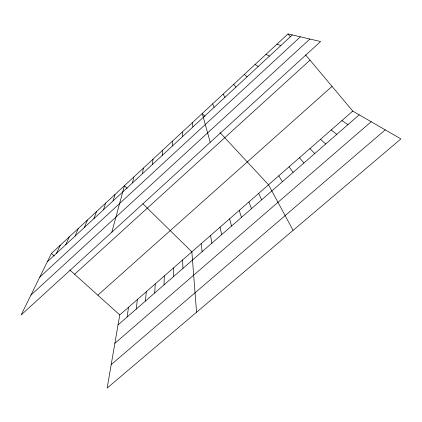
<?xml version="1.0" encoding="UTF-8"?>
<svg xmlns="http://www.w3.org/2000/svg" width="422" height="422" viewBox="0 0 422 422"><rect width="100%" height="100%" fill="white"/><g stroke="black" fill="none" stroke-linecap="round" stroke-linejoin="round"><path stroke-width="0.63" d="M172.461 145.917L172.471 141.127M164.031 284.85L164.311 275.946M154.689 292.989L155.27 283.858M162.349 155.28L162.707 150.185M145.416 301.065L146.292 291.707M136.222 309.078L137.382 299.504M152.321 164.564L153.022 159.173M127.096 317.027L128.536 307.237M352.766 111.097L119.764 314.917L107.151 388.071L400.9 138.922L352.766 111.097L305.575 54.871M142.378 173.769L143.417 168.088M132.519 182.9L133.885 176.929M111.851 232.147L124.432 185.701L127.149 188.37M113.038 200.935L115.053 194.405M103.422 209.839L105.748 203.04M93.879 218.675L96.517 211.607M84.416 227.437L87.359 220.099M75.032 236.125L78.276 228.534M65.721 244.749L69.255 236.9M56.485 253.3L60.314 245.198M51.437 253.432L21.1 315.007L320.614 41.541L287.999 33.929L51.437 253.432L54.359 256.064M47.327 261.782L292.319 34.936M39.731 277.185L300.38 36.819M30.885 295.142L309.901 39.04M74.599 274.279L310.017 60.161M97.825 295.173L332.03 86.389M118.039 324.919L359.212 114.821M114.868 343.308L371.175 121.736M111.192 364.624L385.223 129.86M276.953 44.183L280.841 45.565M265.997 54.343L269.463 56.1M341.925 120.576L347.96 124.627M255.141 64.418L258.19 66.539M331.18 129.981L336.803 134.344M320.52 139.302L325.742 143.981M69.82 269.974L119.764 314.917M244.38 74.404L247.018 76.883M142.868 203.784L191.862 251.844L196.557 312.238M309.948 148.549L314.775 153.529M204.923 116.372L202.249 113.497L210.225 142.33M219.952 132.534L268.529 184.783L293.079 230.37M299.467 157.717L303.909 163.003M287.999 33.929L290.468 36.872M233.714 84.3L235.945 87.132M289.07 166.817L293.126 172.392M278.757 175.837L282.439 181.703M223.138 94.117L224.973 97.297M258.681 193.397L261.64 199.822M212.646 103.849L214.096 107.367M248.911 201.943L251.523 208.632M239.216 210.425L241.489 217.377M229.6 218.839L231.53 226.05M220.057 227.184L221.655 234.653M192.242 122.781L192.944 126.953M210.583 235.471L211.86 243.183M201.188 243.689L202.143 251.649M182.32 131.991L182.657 136.475M182.61 259.941L182.937 268.381M173.426 267.975L173.447 276.647"/></g></svg>
